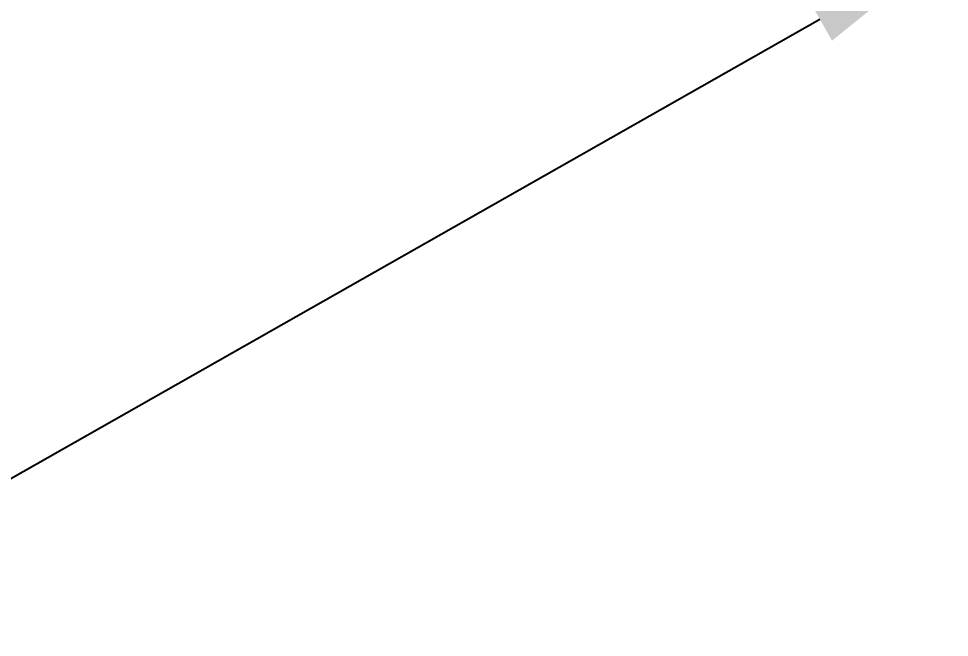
# Model space of a CAD drawing. Header units: inches. Extents: x 5.3 to 31.2, y 3.7 to 34.9.
# Drawn here: x 15.377 to 16.502, y 11.326 to 12.075 of the extents above; entities that cross this region are included whole.
import ezdxf
from ezdxf import colors
from ezdxf.entities.mleader import LeaderData, LeaderLine
from ezdxf.math import Vec2, Vec3

# ---------------------------------------------------------------- set-up
doc = ezdxf.new("R2010")
doc.units = ezdxf.units.IN
doc.header["$MEASUREMENT"] = 0
doc.layers.add('NOTES', color=1, linetype='Continuous')

msp = doc.modelspace()

# ---------------------------------------------------------------- leaders
at = {"layer": 'NOTES'}
ml = msp.add_multileader_mtext('Standard', dxfattribs=at)
ml.set_content('15', color=256)
ml.set_leader_properties()
ml.build(insert=Vec2(0, 0))
ml.multileader.update_dxf_attribs({"has_text_frame": 1, "text_right_attachment_type": 6, "dogleg_length": 0.36, "arrow_head_size": 0.18})
ctx = ml.context
ctx.base_point, ctx.char_height, ctx.arrow_head_size, ctx.landing_gap_size, ctx.plane_origin = Vec3(14.2847, 11.4727), 0.18, 0.18, 0.09, Vec3(16.5019, 12.163)
ctx.right_attachment, ctx.text_align_type = 6, 2
notes = []
notes.append((ctx, [(0, (1, 1, 0), (15.0647, 11.3467), (-1, 0), 0.36, [(0, [(16.5019, 12.163)], 0, [])])]))
ctx.mtext.insert, ctx.mtext.alignment, ctx.mtext.flow_direction = Vec3(14.6147, 11.5627), 3, 5
for ctx, leaders in notes:
    for number, flags, end, landing, length, lines in leaders:
        leader = LeaderData()
        leader.index, (leader.has_last_leader_line, leader.has_dogleg_vector, leader.attachment_direction) = number, flags
        leader.last_leader_point, leader.dogleg_vector, leader.dogleg_length = Vec3(end), Vec3(landing), length
        for number, points, colour, breaks in lines:
            line = LeaderLine()
            line.index, line.vertices, line.color, line.breaks = number, Vec3.list(points), colors.encode_raw_color(colour), breaks
            leader.lines.append(line)
        ctx.leaders.append(leader)

doc.saveas('drawing.dxf')
